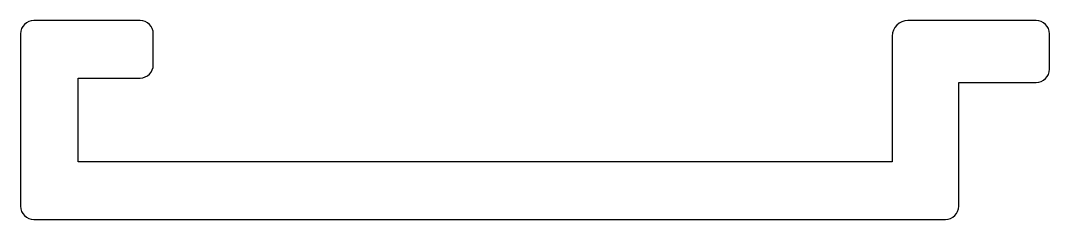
# Model space of a CAD drawing. Extents: x 585.2 to 608.5, y 780.3 to 784.8.
import ezdxf

# ---------------------------------------------------------------- set-up
doc = ezdxf.new("R2010")
doc.units = 0
doc.layers.get('0').update_dxf_attribs({"linetype": 'CONTINUOUS'})

msp = doc.modelspace()

# ---------------------------------------------------------------- linework, layer by layer
at = {"linetype": 'BYBLOCK'}
for p, q in [((587.915, 784.83), (585.515, 784.83)), ((608.165, 784.83), (605.265, 784.83)), ((585.215, 784.53), (585.215, 780.63)), ((588.215, 783.83), (588.215, 784.53)), ((604.915, 784.48), (604.915, 781.63)), ((608.465, 783.73), (608.465, 784.53)), ((586.515, 781.63), (586.515, 783.53)), ((586.515, 783.53), (587.915, 783.53)), ((606.415, 783.43), (608.165, 783.43)), ((606.415, 780.63), (606.415, 783.43)), ((604.915, 781.63), (586.515, 781.63)), ((585.515, 780.33), (606.115, 780.33))]:
    msp.add_line(p, q, dxfattribs=at)
for centre, radius, start, end in [((585.515, 784.53), 0.3, 90, 180), ((587.915, 784.53), 0.3, 360, 90), ((605.265, 784.48), 0.35, 90, 180), ((608.165, 784.53), 0.3, 0, 90), ((587.915, 783.83), 0.3, 270, 360), ((608.165, 783.73), 0.3, 270, 0), ((585.515, 780.63), 0.3, 180, 270), ((606.115, 780.63), 0.3, 270, 0)]:
    msp.add_arc(centre, radius, start, end, dxfattribs=at)

doc.saveas('drawing.dxf')
